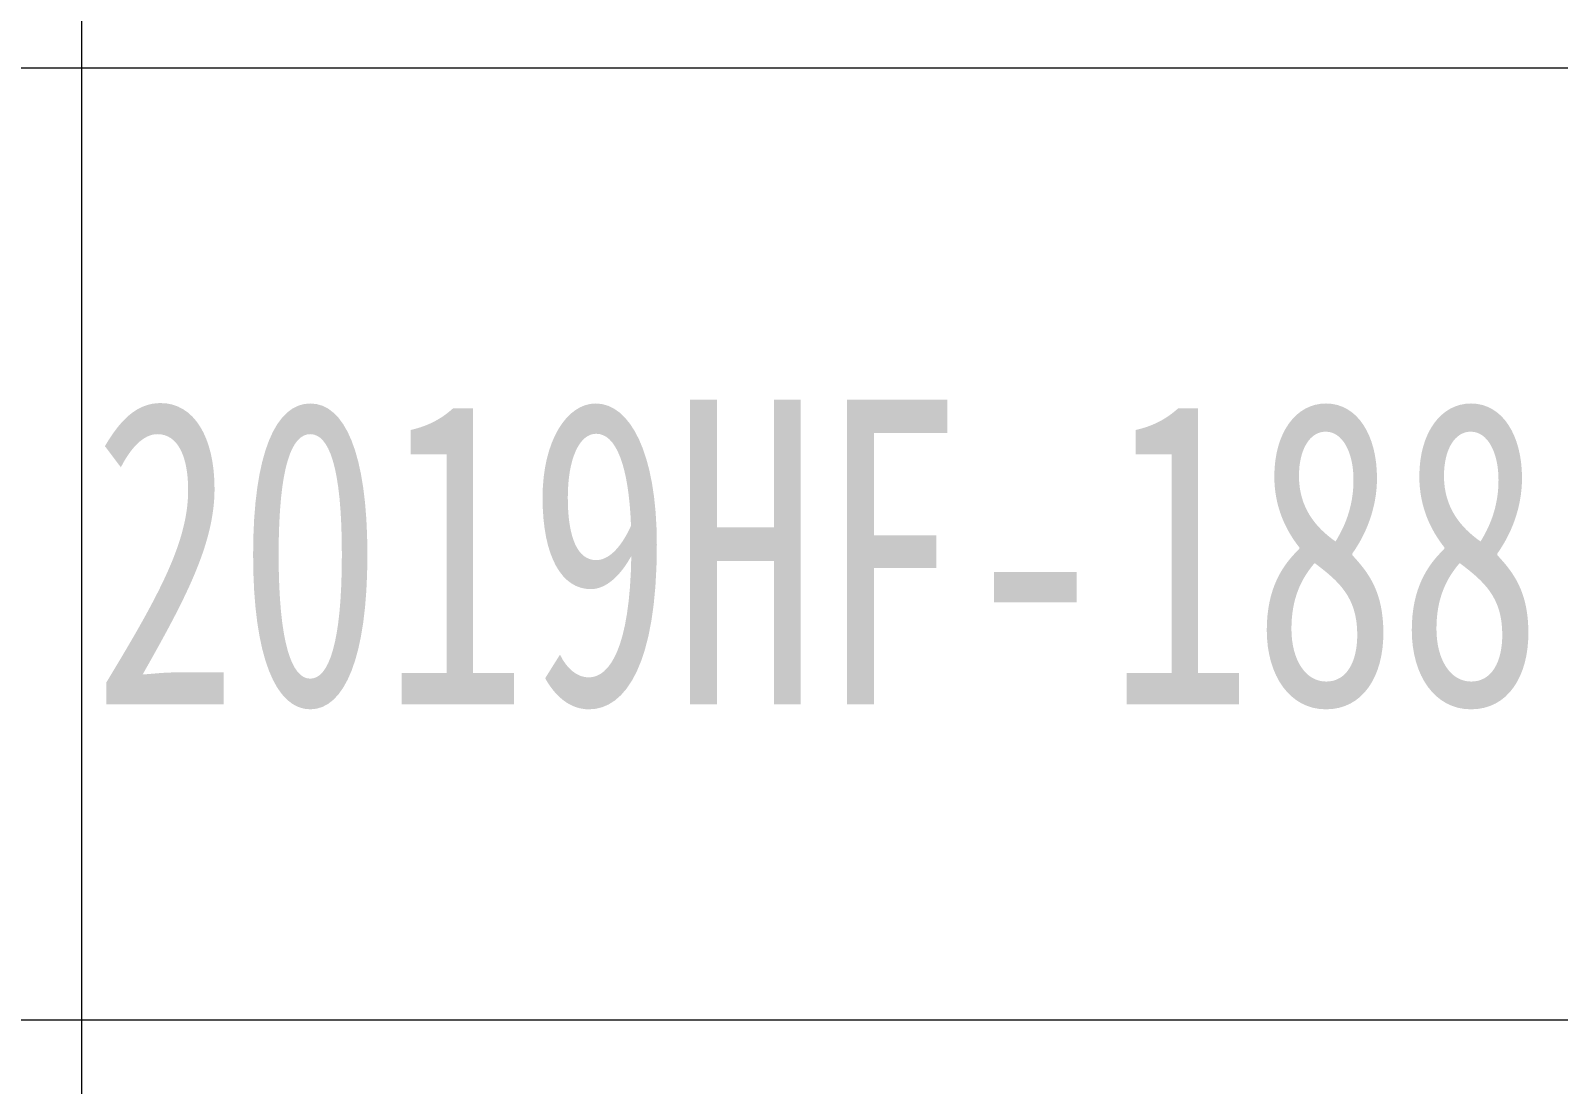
# Model space of a CAD drawing. Header units: inches. Extents: x -3733042 to -3450527, y 579159 to 997713.
# Drawn here: x -3455264 to -3452856, y 600411 to 602072 of the extents above; entities that cross this region are included whole.
import ezdxf

# ---------------------------------------------------------------- set-up
doc = ezdxf.new("R2010")
doc.units = ezdxf.units.IN
doc.header["$LTSCALE"] = 1000
doc.header["$MEASUREMENT"] = 0
doc.layers.add('PUB_TITLE', color=153, linetype='Continuous', lineweight=18)
doc.layers.add('图签文字', color=4, linetype='Continuous', lineweight=18)
doc.styles.add('建筑图签-黑', font='', dxfattribs={"width": 0.7})
doc.styles.get('建筑图签-黑').set_extended_font_data('黑体')

msp = doc.modelspace()

# ---------------------------------------------------------------- linework, layer by layer
at = {"layer": 'PUB_TITLE'}
for p, q in [((-3455183.896491749, 613688.7944427846), (-3455183.896491749, 594512.5960888528)), ((-3458340.987626881, 602012.5960888528), (-3452026.805356617, 602012.5960888528)), ((-3458340.987626881, 600512.5960888528), (-3452026.805356617, 600512.5960888528))]:
    msp.add_line(p, q, dxfattribs=at)

# ---------------------------------------------------------------- texts
at = {"layer": '图签文字', "color": 1, "style": '建筑图签-黑', "width": 0.7}
msp.add_text('2019HF-188', height=480, dxfattribs=at).set_placement((-3455166.107551079, 601009.7230416142))

doc.saveas('drawing.dxf')
